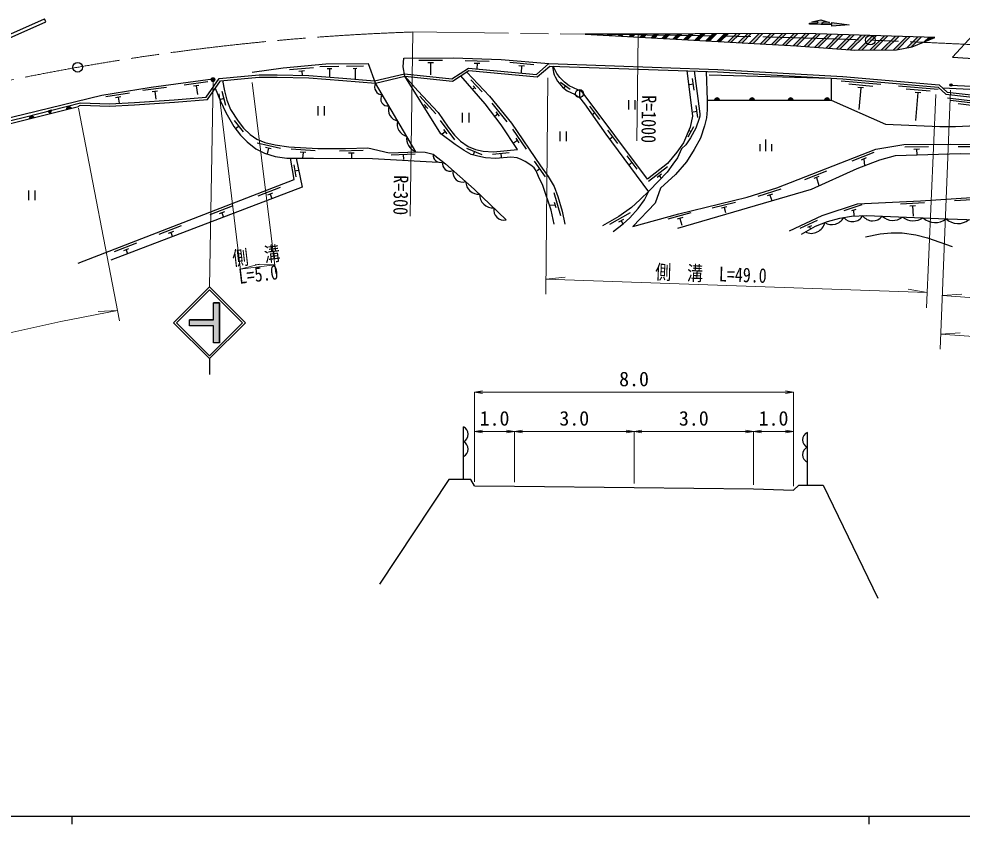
# Model space of a CAD drawing. Units: millimetres at full size, sheet at 1:1000, with parts at other scales. Extents: x 40000 to 680000, y 20000 to 380000.
# Drawn here: x 161376 to 279706, y 204000 to 305030 of the extents above; entities that cross this region are included whole.
import ezdxf
from ezdxf.enums import TextEntityAlignment as Align

# ---------------------------------------------------------------- set-up
doc = ezdxf.new("R2010")
doc.units = ezdxf.units.MM
doc.header["$LTSCALE"] = 1000
doc.linetypes.add('CHAIN', pattern=[18.5, 12, -1.5, 3.5, -1.5])
doc.linetypes.add('DASHED', pattern=[7.5, 6, -1.5])
for name, color, linetype, lineweight in [('M-BGD', 7, 'Continuous', 25), ('M-BMK', 2, 'CHAIN', 13), ('M-BMK-SRVR', 3, 'Continuous', 25), ('M-STR-HTXT', 7, 'Continuous', 13), ('M-STR-STRC', 7, 'Continuous', 25), ('M-TTL-BAND', 7, 'Continuous', 25)]:
    doc.layers.add(name, color=color, linetype=linetype, lineweight=lineweight)
doc.styles.add('ＭＳ ゴシック', font='')
doc.styles.get('ＭＳ ゴシック').set_extended_font_data('MS Gothic')

# ---------------------------------------------------------------- blocks, each defined once
blk = doc.blocks.new('open_arrow')
at = {"color": 0, "linetype": 'Continuous', "lineweight": -2}
blk.add_lwpolyline([(7.5, 1.25), (0, 0), (7.5, -1.25)], dxfattribs=at)

msp = doc.modelspace()

# ---------------------------------------------------------------- hatches: boundary and pattern name
at = {"layer": 'M-BGD'}
for points in [[(278156, 296735, -1), (278456, 296720, -1)], [(249274, 294839), (248648, 294839, -0.84072)], [(253669, 294839), (253043, 294839, -0.84072)], [(258505, 294839), (257879, 294839, -0.84072)], [(263084, 294839), (262458, 294839, -0.84072)], [(165440, 293555, -0.4608), (165305, 293277, -0.4608), (165052, 293454)], [(167960, 293813), (167353, 293660, -0.84072)], [(163286, 292641), (162678, 292489, -0.84072)]]:
    msp.add_hatch(color=256, dxfattribs=at).paths.add_polyline_path(points)
at = {"layer": 'M-STR-HTXT'}
msp.add_hatch(color=256, dxfattribs=at).paths.add_polyline_path([(185548, 297224, -1), (185922, 297556, -0.41421), (185901, 297203, -0.41421)])
at = {"layer": 'M-STR-STRC'}
for points in [[(263353, 304266), (263348, 304116), (265554, 304270), (263362, 304565), (263357, 304416), (262058, 304457, 0.06275), (262263, 304601), (263062, 304575), (261972, 304910), (260863, 304645), (261663, 304620, -0.13953), (261429, 304477), (260559, 304505), (260554, 304355)], [(234335, 303109), (232428, 303102), (234229, 303003)], [(235790, 303114), (235339, 303112), (235177, 302951), (235604, 302927)], [(237246, 303119), (236794, 303118), (236552, 302875), (236978, 302852)], [(238701, 303124), (238249, 303123), (237926, 302800), (238353, 302777)], [(240156, 303130), (239704, 303128), (239301, 302724), (239727, 302701)], [(241611, 303135), (241160, 303133), (240675, 302649), (241102, 302626)], [(243067, 303140), (242615, 303139), (242050, 302574), (242477, 302550)], [(244522, 303146), (244070, 303144), (243424, 302498), (243851, 302475)], [(245977, 303151), (245526, 303149), (244799, 302423), (245226, 302399)], [(247432, 303156), (246981, 303154), (246174, 302347), (246600, 302324)], [(248888, 303161), (248436, 303160), (247548, 302272), (247975, 302248)], [(250343, 303167), (249891, 303165), (248923, 302196), (249349, 302173)], [(251798, 303172), (251347, 303170), (250297, 302121), (250724, 302097)], [(253254, 303177), (252802, 303176), (251672, 302045), (252098, 302022)], [(254709, 303182), (254257, 303181), (253046, 301970), (253473, 301946)], [(256164, 303188), (255712, 303186), (254421, 301894), (254847, 301871)], [(257619, 303193), (257168, 303191), (255795, 301819), (256222, 301796)], [(259075, 303198), (258623, 303197), (257170, 301744), (257596, 301720)], [(260512, 303186), (260076, 303200), (258544, 301668), (258930, 301647), (258970, 301644)], [(261916, 303140), (261480, 303154), (259899, 301573), (260317, 301541)], [(263320, 303094), (262884, 303108), (261246, 301470), (261664, 301438)], [(264724, 303048), (264289, 303062), (262593, 301367), (263011, 301335)], [(266129, 303002), (265693, 303016), (263940, 301264), (264358, 301232)], [(267533, 302956), (267097, 302971), (265287, 301161), (265705, 301129)], [(268937, 302910), (268501, 302925), (266669, 301093), (267125, 301099)], [(270341, 302865), (269905, 302879), (268138, 301112), (268594, 301118)], [(271745, 302819), (271309, 302833), (269607, 301131), (270063, 301137)], [(273149, 302773), (272713, 302787), (271076, 301150), (271486, 301155), (271542, 301165)], [(274553, 302727), (274118, 302741), (272761, 301385), (273310, 301483)], [(276281, 302671), (275522, 302695), (274956, 302129), (275813, 302479)], [(185785, 266525), (185785, 264400), (186535, 264400), (186535, 269400), (185785, 269400), (185785, 267275), (182785, 267275), (182785, 266525)]]:
    msp.add_hatch(color=256, dxfattribs=at).paths.add_polyline_path(points)

# ---------------------------------------------------------------- linework, layer by layer
at = {"layer": 'M-BGD'}
for p, q in [((164760, 304657), (164612, 305030)), ((214534, 299825), (211534, 299825)), ((213384, 299525), (212684, 299525)), ((213034, 299525), (213034, 298025)), ((220366, 299685), (217367, 299784)), ((219207, 299423), (218507, 299447)), ((218857, 299435), (218834, 298749)), ((225971, 299277), (222982, 299538)), ((198331, 298898), (195343, 298631)), ((197212, 298497), (196515, 298434)), ((196863, 298465), (196910, 297943)), ((201534, 299058), (199135, 299031)), ((200618, 298748), (200058, 298742)), ((200338, 298745), (200350, 297722)), ((204593, 299093), (202493, 299069)), ((203791, 298784), (203301, 298778)), ((203546, 298781), (203561, 297462)), ((224799, 299078), (224102, 299139)), ((224450, 299109), (224374, 298240)), ((185073, 297113), (182099, 296718)), ((219490, 295865), (218057, 297400)), ((230533, 296169), (229332, 297067)), ((246096, 296080), (245900, 297567)), ((247980, 298002), (263292, 297574)), ((269521, 296778), (264539, 297207)), ((179880, 296423), (176907, 296027)), ((178780, 295974), (178086, 295881)), ((178433, 295927), (178564, 294940)), ((183973, 296664), (183279, 296572)), ((183626, 296618), (183769, 295544)), ((187348, 294171), (186875, 295908)), ((218554, 296428), (218282, 296174)), ((218721, 296249), (218387, 296607)), ((229932, 296618), (229741, 296364)), ((231700, 296156), (231700, 295156)), ((245998, 296824), (245492, 296757)), ((268499, 296565), (265510, 296823)), ((267327, 296365), (266630, 296425)), ((266979, 296395), (266746, 293665)), ((276704, 296160), (271723, 296589)), ((275682, 295947), (272693, 296204)), ((175261, 295727), (172299, 295246)), ((174174, 295247), (173483, 295135)), ((173828, 295191), (173950, 294439)), ((187111, 295040), (186667, 294919)), ((213701, 293133), (211661, 295333)), ((237849, 294839), (237849, 293639)), ((238649, 294839), (238649, 293639)), ((248648, 294839), (249274, 294839)), ((253043, 294839), (253669, 294839)), ((257879, 294839), (258505, 294839)), ((262458, 294839), (263084, 294839)), ((274511, 295747), (273813, 295807)), ((274162, 295777), (273860, 292265)), ((277856, 295119), (291599, 293491)), ((283218, 294181), (278252, 294770)), ((165440, 293555), (165052, 293454)), ((167353, 293660), (167960, 293813)), ((198864, 294088), (198864, 292888)), ((199664, 294088), (199664, 292888)), ((212699, 293772), (212223, 294285)), ((212461, 294029), (212270, 293852)), ((222647, 292125), (220742, 294443)), ((234260, 292413), (233000, 294093)), ((246548, 292665), (246351, 294152)), ((282189, 294001), (279210, 294354)), ((162678, 292489), (163286, 292641)), ((217002, 293245), (217002, 292045)), ((217802, 293245), (217802, 292045)), ((221463, 293093), (221086, 292784)), ((221685, 292823), (221240, 293364)), ((233630, 293253), (233301, 293006)), ((246449, 293409), (245955, 293343)), ((189544, 290867), (188418, 292271)), ((188981, 291569), (188621, 291280)), ((216058, 289865), (214250, 292258)), ((215125, 290601), (214704, 291160)), ((225036, 288695), (223345, 291173)), ((245321, 290214), (246064, 291517)), ((214914, 290881), (214429, 290514)), ((224140, 289476), (223745, 290054)), ((229235, 290884), (229235, 289684)), ((230035, 290884), (230035, 289684)), ((236528, 289389), (235268, 291069)), ((235898, 290229), (235499, 289930)), ((245693, 290866), (245432, 291014)), ((255099, 288411), (255099, 289911)), ((194206, 288764), (191281, 289435)), ((193018, 288729), (192335, 288885)), ((192677, 288807), (192512, 288090)), ((219496, 287966), (217561, 288781)), ((223942, 289765), (223439, 289421)), ((254349, 288411), (254349, 289311)), ((255849, 288411), (255849, 289311)), ((275497, 288976), (272497, 288950)), ((282204, 288972), (279204, 288993)), ((198541, 288471), (195548, 288665)), ((197374, 288246), (196676, 288291)), ((197025, 288269), (196977, 287541)), ((204582, 288529), (201584, 288418)), ((203444, 288187), (202744, 288161)), ((203094, 288174), (203118, 287518)), ((211085, 288057), (208088, 287931)), ((209587, 287994), (209612, 287395)), ((218528, 288373), (218356, 287964)), ((222886, 288241), (220798, 288013)), ((221842, 288127), (221892, 287667)), ((238943, 286169), (237683, 287849)), ((268642, 288276), (265850, 287178)), ((267681, 287576), (267030, 287320)), ((274350, 288666), (273650, 288660)), ((274000, 288663), (274006, 287957)), ((195885, 286702), (196141, 285225)), ((227437, 285216), (226058, 287181)), ((238313, 287009), (237887, 286689)), ((242740, 286476), (240365, 284642)), ((267356, 287448), (267474, 286638)), ((196013, 285964), (196426, 286035)), ((226747, 286199), (226401, 285955)), ((242013, 285535), (241459, 285108)), ((241736, 285322), (241970, 285018)), ((262707, 285942), (259916, 284844)), ((261747, 285242), (261096, 284985)), ((261421, 285114), (261720, 284104)), ((162572, 283499), (162572, 282299)), ((163372, 283499), (163372, 282299)), ((194172, 283869), (191374, 282786)), ((193208, 283174), (192555, 282921)), ((192881, 283047), (193104, 282473)), ((229382, 280315), (228533, 283192)), ((256947, 283644), (254079, 282763)), ((255936, 283019), (255267, 282814)), ((255601, 282916), (255813, 282227)), ((228670, 281669), (227958, 281612)), ((228769, 281333), (228571, 282004)), ((251255, 281996), (248340, 281289)), ((267133, 281690), (264853, 280942)), ((274977, 281941), (271981, 281793)), ((283723, 282514), (278734, 282191)), ((188139, 281534), (185341, 280451)), ((187175, 280839), (186522, 280586)), ((186848, 280713), (187062, 280160)), ((238072, 280700), (235466, 279214)), ((245675, 280696), (242785, 279889)), ((250208, 281433), (249528, 281268)), ((249868, 281351), (250019, 280728)), ((266353, 281118), (265821, 280944)), ((266087, 281031), (266126, 280305)), ((273843, 281585), (273144, 281550)), ((273494, 281567), (273556, 280291)), ((237222, 279870), (236614, 279523)), ((236918, 279697), (237144, 279300)), ((244648, 280098), (243974, 279909)), ((244311, 280004), (244550, 279149)), ((261515, 279739), (259342, 278719)), ((181724, 279051), (178926, 277968)), ((180760, 278356), (180107, 278104)), ((180434, 278230), (180638, 277701)), ((260810, 279076), (260303, 278838)), ((260556, 278957), (260690, 278672)), ((176115, 276880), (173317, 275798)), ((175150, 276186), (174498, 275933)), ((174824, 276059), (175021, 275550)), ((217139, 247238), (217139, 253850)), ((260300, 246535), (260300, 253147))]:
    msp.add_line(p, q, dxfattribs=at)
at = {"layer": 'M-BGD', "linetype": 'DASHED'}
for p, q in [((206004, 297263), (209733, 298137)), ((206118, 296952), (209782, 297831)), ((263292, 297574), (263292, 294839))]:
    msp.add_line(p, q, dxfattribs=at)
at = {"layer": 'M-BGD'}
for points in [[(123851, 290133), (124110, 290226), (135768, 294011), (148610, 297522), (158464, 302315), (164612, 305030)], [(123988, 289756), (124240, 289848), (135882, 293627), (148751, 297146), (158632, 301952), (164760, 304657)], [(211164, 288361), (206118, 296952), (205219, 299400), (199901, 299340), (194535, 298859), (190635, 298281)], [(228535, 279270), (228166, 281011), (227085, 284134), (226550, 285250), (226263, 285950), (226011, 286333), (225590, 286684), (224899, 287120), (224368, 287392), (223891, 287576), (223109, 287692), (221226, 287517), (219898, 287594), (218946, 287800), (218118, 288030), (217250, 288523), (216118, 289254), (214298, 290611), (209782, 297831), (209593, 299013), (209673, 300115), (215869, 300134), (221884, 299936), (227864, 299412)], [(209733, 298137), (215707, 297507), (217765, 298847), (226297, 298064), (227864, 299412), (249040, 298688), (264754, 297791), (276831, 296751), (277807, 295854), (291800, 294271)], [(209782, 297831), (215782, 297197), (217842, 298538), (226396, 297754), (227971, 299108), (249027, 298388), (264733, 297492), (276703, 296461), (277676, 295566), (291767, 293973)], [(217571, 298362), (220415, 295313), (223171, 291961), (226831, 286596), (227781, 285273), (228518, 283983), (228974, 282758), (229517, 280919), (229845, 279267)], [(228330, 299096), (228432, 298302), (228534, 298019), (228651, 297739), (228954, 297214), (229572, 296455), (230163, 296007), (231076, 295594), (231716, 295176), (232320, 294389), (235028, 290569), (240351, 283345)], [(245181, 298519), (245815, 293547), (245865, 292808), (245572, 291432), (244735, 289456), (243897, 288316), (242752, 286864), (240248, 284930), (232029, 295888), (230417, 296630), (229807, 297087), (229224, 297660), (228871, 298175), (228413, 299093)], [(246081, 298489), (246747, 293448), (246787, 293094), (246787, 292843), (246716, 292545), (246297, 291320), (245610, 290114), (245059, 289227), (244508, 288715), (243995, 287603), (243432, 286789), (242703, 285783), (240499, 283481), (239266, 282341), (238231, 281369), (236621, 280218), (234574, 279051)], [(247608, 298436), (247724, 294839), (247740, 293606), (247620, 292615), (247380, 291601), (246877, 290046), (246097, 288623), (245116, 287094), (243753, 285495), (241886, 283776), (241188, 281888), (238408, 278977), (244149, 280581), (252722, 282660), (256471, 283811), (268884, 288694), (272407, 289249), (278210, 289300), (283202, 289264), (287379, 289145), (290013, 288914), (291867, 294264)], [(120487, 260258), (122554, 269103), (124279, 272537), (125562, 274887), (126796, 276864), (128629, 279494), (130485, 281717), (131884, 283216), (133233, 284374), (134486, 285177), (135924, 285936), (138239, 286959), (142661, 288416), (161989, 293068), (171785, 295467), (177980, 296472), (185729, 297503)], [(142771, 288031), (162084, 292680), (169116, 294514), (172730, 294382), (175867, 294529), (180861, 294890), (184891, 295208), (186485, 297545), (189664, 297858), (191511, 297995), (193769, 297995), (197763, 297929), (202027, 297588), (206004, 297263)], [(168993, 294172), (169149, 294213), (172732, 294081), (175885, 294229), (180883, 294591), (185058, 294920), (186654, 297261), (189690, 297559), (191522, 297695), (193766, 297695), (197748, 297629), (202003, 297289), (206118, 296952)], [(186936, 297288), (187165, 295985), (187484, 294814), (187936, 293673), (188876, 292179), (189554, 291334), (190384, 290536), (191240, 289928), (192252, 289520), (193526, 289228), (195228, 288986), (198900, 288748), (202352, 288747), (205135, 288850), (207812, 288220), (211336, 288368), (212338, 288289), (213360, 288055), (214883, 286827), (218478, 283684), (222521, 279814)], [(209782, 297831), (211446, 296006), (213962, 293291), (215240, 291436), (216032, 290430), (216786, 289677), (217729, 289036), (218645, 288650), (219613, 288441), (220934, 288330), (223944, 288659), (221896, 291747), (219857, 294358), (216812, 297868)], [(186021, 296333), (186688, 294702), (187358, 293285), (188329, 291529), (189196, 290433), (190001, 289590), (191121, 288731), (192176, 288191), (193538, 287781), (195000, 287541), (198343, 287541), (205727, 287506), (213983, 287056)], [(277235, 296379), (297029, 295405), (315874, 294338), (318985, 294122), (323131, 293665), (326506, 293171), (329776, 292613), (332890, 291916)], [(278306, 296727), (297050, 295805), (315899, 294738), (319020, 294521), (323182, 294061), (326659, 293632), (330003, 293095), (333112, 292464)], [(247724, 294839), (263292, 294839), (270088, 291839), (276920, 291508), (278892, 291509), (291117, 292100)], [(125573, 274071), (130690, 270085), (126621, 274271), (128862, 277719), (130983, 280414), (133488, 282932), (135636, 284585), (137395, 285555), (139614, 286478), (143415, 287679), (148261, 288875), (168846, 294035), (168993, 294172)], [(168815, 274377), (195900, 284859), (195435, 287541)], [(196175, 287541), (196901, 283926), (172932, 274751)], [(244029, 278782), (260790, 283682), (266518, 286277), (269369, 287354), (271358, 287876), (279473, 288125), (285595, 288017), (290416, 287750), (296903, 287019), (305952, 285977), (317323, 284359), (319770, 284213), (325724, 283319)], [(258054, 278446), (262159, 280372), (266594, 281829), (274502, 282218), (282795, 282755), (296731, 283844), (298480, 283912), (300259, 283843), (301795, 283681), (305516, 282775), (307554, 281912), (310324, 280301), (315307, 276790), (318448, 275503), (321242, 276851), (322984, 277576), (324919, 278174), (326798, 278592), (325467, 279736), (324295, 280565), (322457, 281736), (320460, 282950), (318932, 283825), (317566, 284345)], [(235914, 278359), (237166, 279316), (238035, 280086), (239077, 281237), (239848, 282341), (240351, 283345)], [(259535, 278022), (261327, 279029), (262822, 279623), (264381, 280037), (265845, 280280), (267692, 280359), (276757, 279973), (283859, 279726), (288654, 279779), (291810, 280105), (294417, 280450), (296525, 280639), (299150, 280687), (300967, 280632), (302583, 280363), (304491, 279833), (306254, 279072), (309135, 277675), (314976, 274310)], [(267574, 277700), (269410, 278040), (270810, 278180), (272187, 278180), (273893, 277931), (275371, 277551), (278448, 276457)], [(218547, 246456), (218089, 247238), (215304, 247238), (206601, 234112)], [(218547, 246456), (223547, 246410), (238547, 246225), (253547, 246086), (258547, 245900), (259201, 246535), (262268, 246535), (269117, 232337)]]:
    msp.add_lwpolyline(points, dxfattribs=at)
for centre, radius in [((231700, 295656), 500), ((278306, 296727), 150)]:
    msp.add_circle(centre, radius, dxfattribs=at)
for centre, radius, start, end in [((206990, 296485), 989, 151.8194, 269.03866), ((207624, 294945), 853, 139.77591, 281.08215), ((248961, 294784), 318, 9.89113, 170.10887), ((253356, 294784), 318, 9.89113, 170.10887), ((258192, 294784), 318, 9.89113, 170.10887), ((262771, 294784), 318, 9.89113, 170.10887), ((165254, 293474), 203, 185.66069, 23.58408), ((167670, 293684), 318, 23.96216, 184.17989), ((209185, 293655), 1468, 162.00912, 258.84894), ((162995, 292512), 318, 23.96216, 184.17989), ((210373, 291784), 1533, 163.74035, 257.1177), ((211784, 290022), 1773, 171.31445, 249.54361), ((214229, 287903), 882, 170.08901, 292.158), ((215453, 286835), 926, 164.2466, 294.54892), ((217054, 285784), 1234, 170.2499, 287.42105), ((219076, 284680), 1654, 182.58168, 273.00516), ((220905, 283047), 1742, 180.60865, 271.90071), ((222216, 281055), 1278, 168.66788, 283.84148), ((260781, 279862), 1740, 244.14744, 347.55058), ((263374, 280906), 1677, 237.81366, 331.83103), ((265964, 281070), 1466, 220.65137, 330.10614), ((268487, 281222), 1532, 215.17024, 321.767), ((271019, 281662), 1921, 226.26563, 308.85937), ((273593, 281944), 2244, 232.42006, 302.70493), ((276320, 281723), 2252, 227.75799, 307.65574), ((279181, 281520), 2168, 226.75479, 309.25926), ((216731, 252916), 1019, 293.55617, 66.44383), ((260707, 252213), 1019, 113.55617, 246.44383), ((216731, 251048), 1019, 293.55617, 66.44383), ((260707, 250345), 1019, 113.55617, 246.44383)]:
    msp.add_arc(centre, radius, start, end, dxfattribs=at)
at = {"layer": 'M-BMK'}
msp.add_line((210802, 303383), (239071, 303015), dxfattribs=at)
for centre, radius, start, end in [((221106, 3560), 300000, 91.96837, 106.95029), ((230977, -696952), 1000000, 84.7725, 89.53624)]:
    msp.add_arc(centre, radius, start, end, dxfattribs=at)
at = {"layer": 'M-BMK-SRVR'}
for centre in [(268185, 302356), (168747, 298955)]:
    msp.add_circle(centre, 600, dxfattribs=at)
at = {"layer": 'M-STR-HTXT'}
for p, q in [((210802, 303383), (210480, 280256)), ((239071, 303015), (238913, 289713)), ((185735, 297390), (185286, 271401)), ((190628, 297056), (193622, 273073)), ((227721, 297645), (227465, 270494)), ((278264, 296094), (276933, 263579)), ((186506, 295633), (189293, 272444)), ((276405, 295523), (275249, 268758)), ((168839, 293815), (174007, 267159)), ((189150, 273639), (191523, 274269)), ((193487, 274161), (189150, 273639)), ((193487, 274161), (191032, 274210)), ((227483, 272358), (229924, 272615)), ((275333, 270697), (227483, 272358)), ((275333, 270697), (272915, 271123)), ((277210, 270333), (279660, 270486)), ((330426, 266220), (277210, 270333)), ((173757, 268450), (171305, 268322)), ((277011, 265484), (279461, 265638)), ((277011, 265484), (329975, 261409)), ((218547, 246956), (218547, 258199)), ((258547, 258198), (218547, 258198)), ((258547, 246400), (258547, 258199)), ((218547, 253262), (223547, 253262)), ((223547, 246910), (223547, 253263)), ((223547, 253262), (238547, 253262)), ((238547, 246725), (238547, 253263)), ((238547, 253262), (253547, 253262)), ((253547, 246586), (253547, 253263)), ((253547, 253262), (258547, 253262))]:
    msp.add_line(p, q, dxfattribs=at)
msp.add_lwpolyline([(139272, 260080), (153561, 264100), (160245, 265649), (166630, 267068), (173757, 268450)], dxfattribs=at)
msp.add_circle((185735, 297390), 250, dxfattribs=at)
at = {"layer": 'M-STR-STRC'}
for p, q in [((234229, 303003), (234335, 303109)), ((235177, 302951), (235339, 303112)), ((235604, 302927), (235790, 303114)), ((236552, 302875), (236794, 303118)), ((236978, 302852), (237246, 303119)), ((237926, 302800), (238249, 303123)), ((238353, 302777), (238701, 303124)), ((239301, 302724), (239704, 303128)), ((239727, 302701), (240156, 303130)), ((240675, 302649), (241160, 303133)), ((241102, 302626), (241611, 303135)), ((242050, 302574), (242615, 303139)), ((242477, 302550), (243067, 303140)), ((243424, 302498), (244070, 303144)), ((243851, 302475), (244522, 303146)), ((244799, 302423), (245526, 303149)), ((245226, 302399), (245977, 303151)), ((246174, 302347), (246981, 303154)), ((246600, 302324), (247432, 303156)), ((247548, 302272), (248436, 303160)), ((247975, 302248), (248888, 303161)), ((248923, 302196), (249891, 303165)), ((249349, 302173), (250343, 303167)), ((250297, 302121), (251347, 303170)), ((250724, 302097), (251798, 303172)), ((251672, 302045), (252802, 303176)), ((252098, 302022), (253254, 303177)), ((253046, 301970), (254257, 303181)), ((253473, 301946), (254709, 303182)), ((254421, 301894), (255712, 303186)), ((254847, 301871), (256164, 303188)), ((255795, 301819), (257168, 303191)), ((256222, 301796), (257619, 303193)), ((257170, 301744), (258623, 303197)), ((257596, 301720), (259075, 303198)), ((258544, 301668), (260076, 303200)), ((258970, 301644), (260512, 303186)), ((259899, 301573), (261480, 303154)), ((260317, 301541), (261916, 303140)), ((261246, 301470), (262884, 303108)), ((261664, 301438), (263320, 303094)), ((262593, 301367), (264289, 303062)), ((263011, 301335), (264724, 303048)), ((263940, 301264), (265693, 303016)), ((264358, 301232), (266129, 303002)), ((265287, 301161), (267097, 302971)), ((265705, 301129), (267533, 302956)), ((266669, 301093), (268501, 302925)), ((267125, 301099), (268937, 302910)), ((268138, 301112), (269905, 302879)), ((268594, 301118), (270341, 302865)), ((269607, 301131), (271309, 302833)), ((270063, 301137), (271745, 302819)), ((271076, 301150), (272713, 302787)), ((271542, 301165), (273149, 302773)), ((272761, 301385), (274118, 302741)), ((273310, 301483), (274553, 302727)), ((274956, 302129), (275522, 302695)), ((180786, 266901), (185286, 271401)), ((181139, 266901), (185286, 271047)), ((189786, 266900), (185286, 271401)), ((189432, 266900), (185286, 271047)), ((186535, 269400), (185785, 269400)), ((185785, 267275), (185785, 269400)), ((186535, 264400), (186535, 269400)), ((180786, 266901), (185286, 262400)), ((181139, 266901), (185286, 262754)), ((182785, 266525), (182785, 267275)), ((185785, 267275), (182785, 267275)), ((185785, 266525), (182785, 266525)), ((185286, 262754), (189432, 266900)), ((185286, 262400), (189786, 266900)), ((185785, 264400), (185785, 266525)), ((186535, 264400), (185785, 264400)), ((185286, 262400), (185286, 260401))]:
    msp.add_line(p, q, dxfattribs=at)
for points in [[(262058, 304457), (263357, 304416), (263362, 304565), (265554, 304270), (263348, 304116), (263353, 304266), (260554, 304355), (260559, 304505), (261429, 304477)], [(261663, 304620), (260863, 304645), (261972, 304910), (263062, 304575), (262263, 304601)], [(276281, 302671), (260018, 303202), (232428, 303102)], [(232428, 303102), (258930, 301647), (266249, 301087), (271486, 301155), (273425, 301504), (276281, 302671)], [(281040, 302992), (278490, 300242), (300134, 298851)]]:
    msp.add_lwpolyline(points, dxfattribs=at)
msp.add_lwpolyline([(182785, 267275), (185785, 267275), (185785, 269400), (186535, 269400), (186535, 264400), (185785, 264400), (185785, 266525), (182785, 266525)], close=True, dxfattribs=at)
for centre, radius, start, end in [((261296, 304959), 500, 285.51546, 317.28846), ((261591, 305341), 1000, 297.86256, 312.22407)]:
    msp.add_arc(centre, radius, start, end, dxfattribs=at)
at = {"layer": 'M-TTL-BAND'}
for p, q in [((40000, 205000), (579000, 205000)), ((168000, 205000), (168000, 204000)), ((268000, 205000), (268000, 204000))]:
    msp.add_line(p, q, dxfattribs=at)

# ---------------------------------------------------------------- block references
at = {"layer": 'M-STR-HTXT', "xscale": 133, "yscale": 133}
for p in [(218547, 258198), (218547, 253262), (223547, 253262), (238547, 253262), (253547, 253262)]:
    msp.add_blockref('open_arrow', p, dxfattribs=at)
at = {"layer": 'M-STR-HTXT', "xscale": 133, "yscale": 133, "rotation": 180}
for p in [(258547, 258198), (223547, 253262), (238547, 253262), (253547, 253262), (258547, 253262)]:
    msp.add_blockref('open_arrow', p, dxfattribs=at)

# ---------------------------------------------------------------- texts
at = {"layer": 'M-STR-HTXT', "style": 'ＭＳ ゴシック', "width": 0.8}
msp.add_text('R=1000', height=1833, rotation=269.318, dxfattribs=at).set_placement((238910, 289473), align=Align.BOTTOM_RIGHT)
msp.add_text('R=300', height=1833, rotation=269.201, dxfattribs=at).set_placement((210182, 280401), align=Align.TOP_RIGHT)
for s, rotation, p in [('側\u3000溝', 6.855, (191324, 273849)), ('側\u3000溝\u3000L=49.0', 358.013, (248148, 271589))]:
    msp.add_text(s, height=1833, rotation=rotation, dxfattribs=at).set_placement(p, align=Align.BOTTOM_CENTER)
msp.add_text('L=5.0', height=1833, rotation=6.855, dxfattribs=at).set_placement((191318, 273900), align=Align.TOP_CENTER)
at = {"layer": 'M-STR-HTXT', "style": 'ＭＳ ゴシック'}
for s, p in [('8.0', (238547, 258386)), ('1.0', (221047, 253449)), ('3.0', (231047, 253449)), ('3.0', (246047, 253449)), ('1.0', (256047, 253449))]:
    msp.add_text(s, height=1833, dxfattribs=at).set_placement(p, align=Align.BOTTOM_CENTER)

doc.saveas('drawing.dxf')
